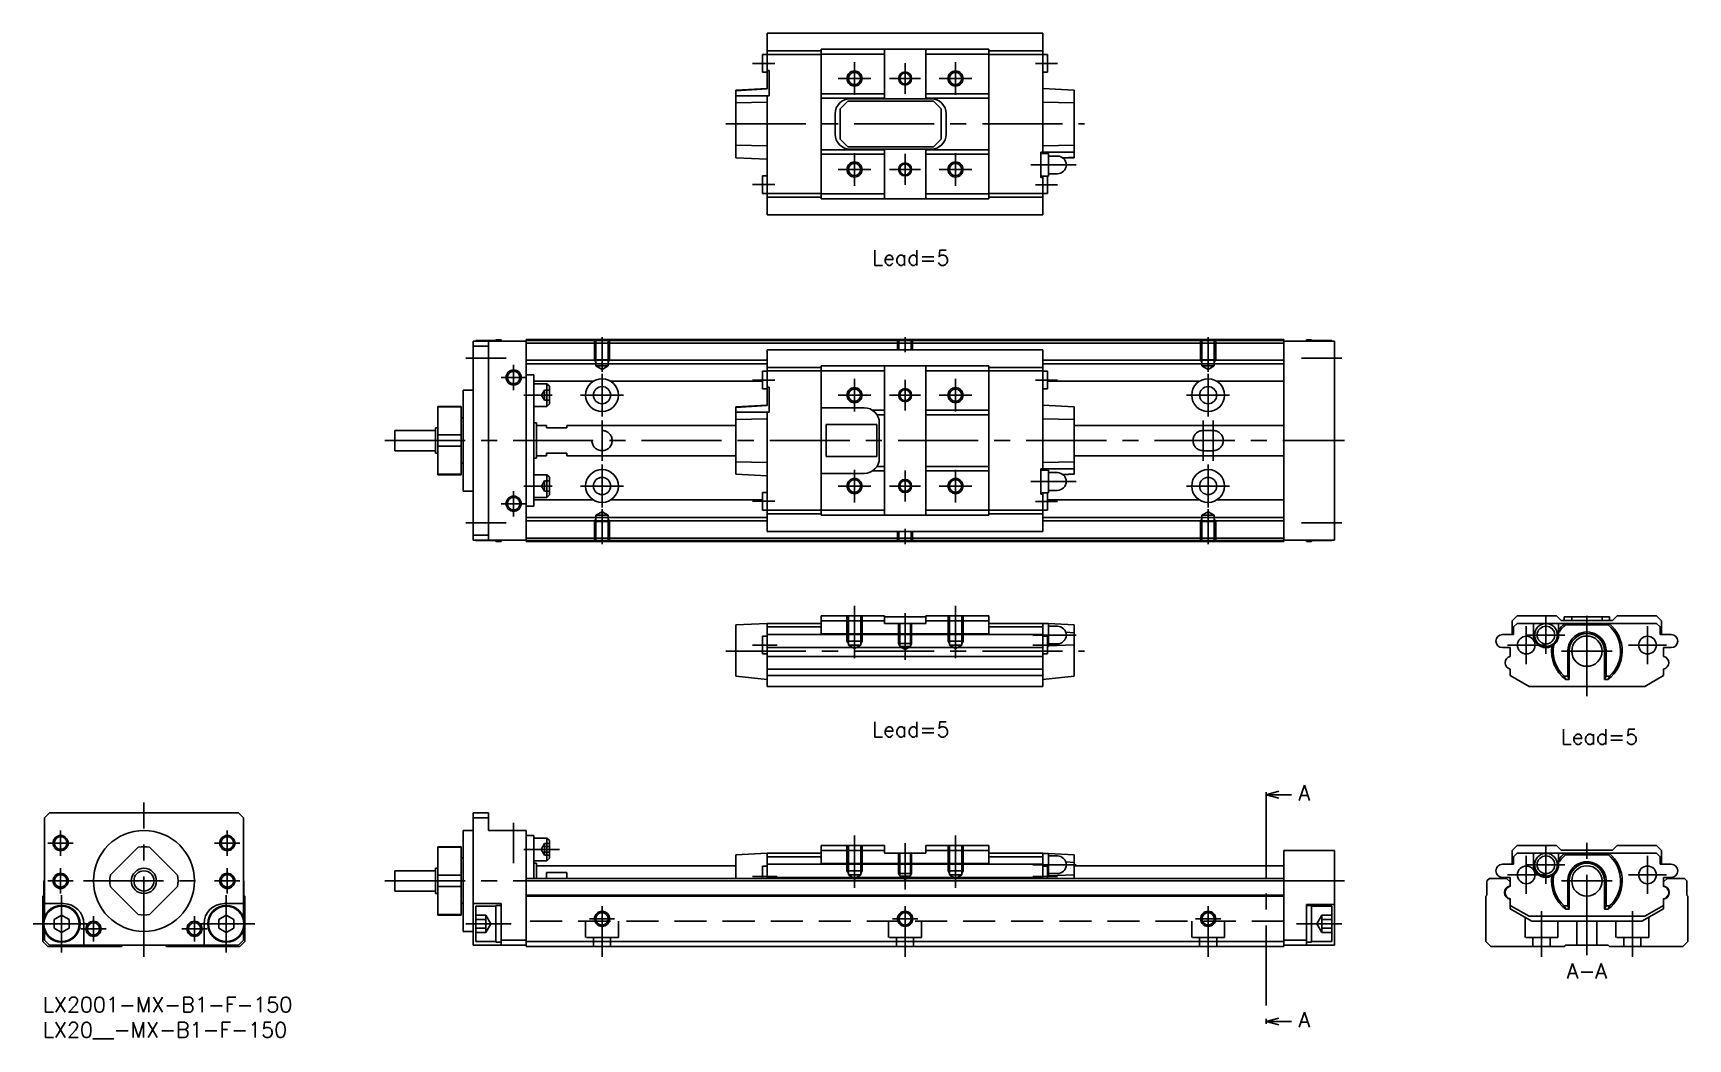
# Model space of a CAD drawing. Extents: x -2 to 326, y -8 to 191.
import ezdxf

# ---------------------------------------------------------------- set-up
doc = ezdxf.new("R2010")
doc.units = 0
doc.header["$LTSCALE"] = 0.5
doc.linetypes.add('CENTER', pattern=[50.8, 31.75, -6.35, 6.35, -6.35])
doc.linetypes.add('DASHED', pattern=[19.05, 12.7, -6.35])
for name, color, linetype in [('MSM_CENTER', 1, 'CENTER'), ('MSM_CONTINUOUS', 7, 'CONTINUOUS'), ('MSM_DASHED', 4, 'DASHED'), ('MSM_NARROW', 5, 'CONTINUOUS'), ('MSM_PART_NUMBER', 7, 'CONTINUOUS')]:
    doc.layers.add(name, color=color, linetype=linetype)
doc.styles.get("Standard").update_dxf_attribs({"font": 'txt.shx', "height": 1, "bigfont": 'bigfont.shx'})

# ---------------------------------------------------------------- blocks, each defined once
blk = doc.blocks.new('*U34')
at = {"layer": 'MSM_PART_NUMBER'}
blk.add_text('LX2001-MX-B1-F-150', height=3, dxfattribs=at).set_placement((0, -3))
blk = doc.blocks.new('*U35')
at = {"layer": 'MSM_PART_NUMBER'}
blk.add_text('LX20__-MX-B1-F-150', height=3, dxfattribs=at).set_placement((0, -8))

msp = doc.modelspace()

# ---------------------------------------------------------------- linework, layer by layer
at = {"layer": 'MSM_CENTER'}
for p, q in [((140.5, 184.9), (144.9, 184.9)), ((160.7, 178.67), (160.7, 185.13)), ((170.7, 178.84), (170.7, 184.96)), ((180.7, 178.67), (180.7, 185.13)), ((196.5, 184.9), (200.9, 184.9)), ((163.93, 181.9), (157.47, 181.9)), ((173.76, 181.9), (167.64, 181.9)), ((183.93, 181.9), (177.47, 181.9)), ((135.2, 172.9), (206.2, 172.9)), ((160.7, 160.67), (160.7, 167.13)), ((180.7, 160.67), (180.7, 167.13)), ((163.93, 163.9), (157.47, 163.9)), ((173.76, 163.9), (167.64, 163.9)), ((170.7, 160.84), (170.7, 166.96)), ((183.93, 163.9), (177.47, 163.9)), ((204.6, 164.8), (195.6, 164.8)), ((140.5, 160.9), (144.9, 160.9)), ((196.5, 160.85), (200.9, 160.85)), ((110.7, 130.7), (110.7, 123.79)), ((170.7, 130.7), (170.7, 127.7)), ((230.7, 130.7), (230.7, 123.79)), ((83.7, 126.5), (91.7, 126.5)), ((93.2, 120.2), (93.2, 125.2)), ((249.2, 126.5), (257.2, 126.5)), ((90.7, 122.7), (95.7, 122.7)), ((110.7, 114.95), (110.7, 123.45)), ((140.5, 122.2), (144.9, 122.2)), ((160.7, 115.97), (160.7, 122.43)), ((170.7, 116.14), (170.7, 122.26)), ((180.7, 115.97), (180.7, 122.43)), ((196.5, 122.2), (200.9, 122.2)), ((230.7, 114.95), (230.7, 123.45)), ((95.2, 119.2), (100.8, 119.2)), ((106.45, 119.2), (114.95, 119.2)), ((163.93, 119.2), (157.47, 119.2)), ((173.76, 119.2), (167.64, 119.2)), ((183.93, 119.2), (177.47, 119.2)), ((226.45, 119.2), (234.95, 119.2)), ((110.7, 114.2), (110.7, 106.2)), ((229.7, 114.2), (229.7, 106.2)), ((231.7, 114.2), (231.7, 106.2)), ((67.7, 110.2), (257.7, 110.2)), ((110.7, 96.95), (110.7, 105.45)), ((230.7, 96.95), (230.7, 105.45)), ((160.7, 97.97), (160.7, 104.43)), ((170.7, 98.14), (170.7, 104.26)), ((180.7, 97.97), (180.7, 104.43)), ((204.6, 102.1), (195.6, 102.1)), ((93.2, 95.2), (93.2, 100.2)), ((95.2, 101.2), (100.8, 101.2)), ((106.45, 101.2), (114.95, 101.2)), ((163.93, 101.2), (157.47, 101.2)), ((173.76, 101.2), (167.64, 101.2)), ((183.93, 101.2), (177.47, 101.2)), ((226.45, 101.2), (234.95, 101.2)), ((90.7, 97.7), (95.7, 97.7)), ((110.7, 96.61), (110.7, 89.7)), ((140.5, 98.2), (144.9, 98.2)), ((196.5, 98.15), (200.9, 98.15)), ((230.7, 96.61), (230.7, 89.7)), ((83.7, 93.9), (91.7, 93.9)), ((170.7, 92.7), (170.7, 89.7)), ((249.2, 93.9), (257.2, 93.9)), ((160.7, 77.5), (160.7, 67.1)), ((170.7, 76), (170.7, 66.8)), ((180.7, 77.5), (180.7, 67.1)), ((297.6, 67.95), (297.6, 75.45)), ((305.7, 59.6), (305.7, 77.4)), ((293.7, 65.95), (293.7, 73.45)), ((317.7, 65.95), (317.7, 73.45)), ((140.5, 69.7), (145.4, 69.7)), ((204.6, 71.7), (196, 71.7)), ((196, 69.7), (200.9, 69.7)), ((289.95, 69.7), (297.45, 69.7)), ((293.85, 71.7), (301.35, 71.7)), ((313.95, 69.7), (321.45, 69.7)), ((135.2, 68.5), (206.2, 68.5)), ((300.7, 68.5), (310.7, 68.5)), ((242.2, 39.58), (242.2, -4.33)), ((20, 8), (20, 38.5)), ((3.5, 28), (3.5, 33)), ((36.5, 28), (36.5, 33)), ((93.2, 34.5), (93.2, 26.5)), ((1, 30.5), (6, 30.5)), ((34, 30.5), (39, 30.5)), ((160.7, 32), (160.7, 21.6)), ((170.7, 30.5), (170.7, 21.3)), ((180.7, 32), (180.7, 21.6)), ((297.6, 22.45), (297.6, 29.95)), ((305.7, 8.3), (305.7, 31.1)), ((95.2, 29.25), (102.3, 29.25)), ((293.7, 20.45), (293.7, 27.95)), ((317.7, 20.45), (317.7, 27.95)), ((1, 23), (6, 23)), ((3.5, 20.5), (3.5, 25.5)), ((8, 23), (32, 23)), ((34, 23), (39, 23)), ((36.5, 20.5), (36.5, 25.5)), ((67.7, 23), (257.7, 23)), ((140.5, 23.88), (145.4, 23.88)), ((204.6, 26.2), (196, 26.2)), ((196, 23.88), (200.9, 23.88)), ((289.95, 24.2), (297.45, 24.2)), ((293.85, 26.2), (301.35, 26.2)), ((300.7, 23), (310.7, 23)), ((313.95, 24.2), (321.45, 24.2)), ((3.7, 8.85), (3.7, 20.15)), ((36.3, 8.85), (36.3, 20.15)), ((110.7, 8), (110.7, 18)), ((170.7, 8), (170.7, 18)), ((230.7, 8), (230.7, 18)), ((296.7, 8), (296.7, 17)), ((314.7, 8), (314.7, 17)), ((-1.95, 14.5), (9.35, 14.5)), ((7.5, 13.5), (12.5, 13.5)), ((10, 11), (10, 16)), ((27.5, 13.5), (32.5, 13.5)), ((30, 11), (30, 16)), ((30.65, 14.5), (41.95, 14.5)), ((92.7, 14.5), (83.7, 14.5)), ((108.2, 15.5), (113.2, 15.5)), ((168.2, 15.5), (173.2, 15.5)), ((228.2, 15.5), (233.2, 15.5)), ((248.2, 14.5), (257.2, 14.5))]:
    msp.add_line(p, q, dxfattribs=at)
at = {"layer": 'MSM_CONTINUOUS'}
for p, q in [((143.4, 190.9), (143.4, 179.83)), ((198, 190.9), (143.4, 190.9)), ((198, 190.9), (198, 167.3)), ((154.1, 187.4), (143.4, 187.4)), ((187.3, 187.7), (154.1, 187.7)), ((154.1, 187.7), (154.1, 158.1)), ((166.6, 177.9), (166.6, 187.7)), ((174.8, 187.7), (174.8, 177.9)), ((187.3, 187.7), (187.3, 158.1)), ((198, 187.4), (187.3, 187.4)), ((142.5, 186.65), (142.5, 183.15)), ((143.4, 186.65), (142.5, 186.65)), ((154.1, 186.69), (143.4, 186.69)), ((143.8, 183.5), (143.4, 183.5)), ((143.8, 183.5), (143.8, 178.5)), ((166.6, 186.7), (154.1, 186.7)), ((187.3, 186.7), (174.8, 186.7)), ((198, 186.69), (187.3, 186.69)), ((198.9, 186.65), (198, 186.65)), ((198.9, 186.65), (198.9, 183.15)), ((142.5, 183.15), (143.4, 183.15)), ((198, 183.15), (198.9, 183.15)), ((143.4, 179.9), (137.2, 179.58)), ((143.4, 179.83), (137.2, 179.46)), ((137.2, 166.22), (137.2, 179.58)), ((137.2, 178.5), (143.8, 178.5)), ((143.4, 177.23), (137.2, 177.09)), ((143.4, 178.5), (143.4, 154.9)), ((166.6, 178.9), (154.1, 178.9)), ((166.6, 178), (154.1, 178)), ((159.35, 177.4), (157.85, 175.9)), ((176.35, 177.4), (159.35, 177.4)), ((159.85, 177.9), (175.85, 177.9)), ((187.3, 178.9), (174.8, 178.9)), ((187.3, 178), (174.8, 178)), ((177.85, 175.9), (176.35, 177.4)), ((204.2, 179.58), (198, 179.9)), ((204.2, 177.09), (198, 177.23)), ((204.2, 179.58), (204.2, 166.22)), ((156.85, 170.9), (156.85, 174.9)), ((157.85, 175.9), (157.85, 169.9)), ((177.85, 169.9), (177.85, 175.9)), ((178.85, 174.9), (178.85, 170.9)), ((137.2, 168.71), (143.4, 168.57)), ((166.6, 167.8), (154.1, 167.8)), ((157.85, 169.9), (159.35, 168.4)), ((159.35, 168.4), (176.35, 168.4)), ((175.85, 167.9), (159.85, 167.9)), ((166.6, 158.1), (166.6, 167.9)), ((174.8, 167.9), (174.8, 158.1)), ((187.3, 167.8), (174.8, 167.8)), ((176.35, 168.4), (177.85, 169.9)), ((204.2, 167.3), (197.6, 167.3)), ((197.6, 167.3), (197.6, 162.3)), ((198, 168.57), (204.2, 168.71)), ((137.2, 166.22), (143.4, 165.9)), ((166.6, 166.9), (154.1, 166.9)), ((187.3, 166.9), (174.8, 166.9)), ((199.1, 167.05), (197.6, 167.05)), ((199.1, 162.55), (199.1, 167.05)), ((200.85, 166.55), (199.1, 166.55)), ((201.9, 166.2), (204.2, 166.34)), ((202.01, 166.11), (204.2, 166.22)), ((142.5, 162.65), (142.5, 159.15)), ((143.4, 162.65), (142.5, 162.65)), ((197.6, 162.55), (199.1, 162.55)), ((198, 162.3), (197.6, 162.3)), ((198, 162.55), (198, 154.9)), ((198.9, 162.55), (198.9, 159.15)), ((199.1, 163.05), (200.85, 163.05)), ((142.5, 159.15), (143.4, 159.15)), ((154.1, 159.11), (143.4, 159.11)), ((154.1, 158.4), (143.4, 158.4)), ((166.6, 159.1), (154.1, 159.1)), ((187.3, 158.1), (154.1, 158.1)), ((187.3, 159.1), (174.8, 159.1)), ((198, 159.11), (187.3, 159.11)), ((198, 158.4), (187.3, 158.4)), ((198, 159.15), (198.9, 159.15)), ((143.4, 154.9), (198, 154.9)), ((95.7, 129.9), (85.2, 129.9)), ((85.2, 90.5), (85.2, 129.9)), ((85.2, 128.9), (88.2, 128.9)), ((85.7, 129.9), (85.7, 130)), ((85.7, 130), (89.7, 130)), ((88.2, 90.5), (88.2, 129.9)), ((89.7, 129.9), (89.7, 130.15)), ((89.7, 130.15), (90.7, 130.15)), ((90.7, 129.9), (90.7, 130.15)), ((245.7, 130.2), (95.7, 130.2)), ((95.7, 130.2), (95.7, 90.2)), ((245.7, 130), (95.7, 130)), ((245.7, 129.5), (95.7, 129.5)), ((143.4, 128.2), (143.4, 117.13)), ((198, 128.2), (143.4, 128.2)), ((198, 128.2), (198, 104.6)), ((245.7, 130.2), (245.7, 90.2)), ((255.7, 129.9), (245.7, 129.9)), ((250.2, 129.9), (250.2, 130.15)), ((250.2, 130.15), (251.2, 130.15)), ((251.2, 129.9), (251.2, 130.15)), ((251.2, 130), (255.2, 130)), ((255.2, 129.9), (255.2, 130)), ((255.7, 129.9), (255.7, 90.5)), ((143.4, 126.1), (95.7, 126.1)), ((143.4, 125.4), (95.7, 125.4)), ((154.1, 124.7), (143.4, 124.7)), ((187.3, 125), (154.1, 125)), ((154.1, 125), (154.1, 95.4)), ((166.6, 95.4), (166.6, 125)), ((174.8, 125), (174.8, 95.4)), ((187.3, 125), (187.3, 95.4)), ((198, 124.7), (187.3, 124.7)), ((245.7, 126.1), (198, 126.1)), ((245.7, 125.4), (198, 125.4)), ((97.2, 123.2), (95.7, 123.2)), ((97.2, 97.2), (97.2, 123.2)), ((108.95, 121.94), (97.2, 121.94)), ((99.8, 121.45), (97.2, 121.45)), ((99.8, 121.45), (99.8, 116.95)), ((100.3, 120.95), (99.8, 121.45)), ((142.5, 121.94), (112.45, 121.94)), ((142.5, 123.95), (142.5, 120.45)), ((143.4, 123.95), (142.5, 123.95)), ((154.1, 123.99), (143.4, 123.99)), ((166.6, 124), (154.1, 124)), ((187.3, 124), (174.8, 124)), ((198, 123.99), (187.3, 123.99)), ((198.9, 123.95), (198, 123.95)), ((198.9, 123.95), (198.9, 120.45)), ((228.95, 121.94), (198.9, 121.94)), ((245.7, 121.94), (232.45, 121.94)), ((85.2, 120.2), (83.2, 120.2)), ((83.2, 100.2), (83.2, 120.2)), ((100.3, 120.95), (100.3, 117.45)), ((142.5, 120.45), (143.4, 120.45)), ((143.8, 120.8), (143.4, 120.8)), ((143.8, 120.8), (143.8, 115.8)), ((198, 120.45), (198.9, 120.45)), ((82.8, 116.95), (78.2, 116.95)), ((78.2, 116.95), (78.2, 103.45)), ((78.2, 116.86), (82.8, 116.86)), ((82.8, 103.45), (82.8, 116.95)), ((83.2, 114.7), (82.8, 114.7)), ((97.2, 116.95), (99.8, 116.95)), ((99.8, 116.95), (100.3, 117.45)), ((143.4, 117.2), (137.2, 116.88)), ((143.4, 117.13), (137.2, 116.76)), ((137.2, 103.52), (137.2, 116.88)), ((143.8, 115.8), (137.2, 115.8)), ((143.4, 115.8), (143.4, 92.2)), ((162.6, 116.7), (154.1, 116.7)), ((166.6, 116.2), (164.26, 116.2)), ((166.6, 115.3), (165.14, 115.3)), ((187.3, 116.2), (174.8, 116.2)), ((187.3, 115.3), (174.8, 115.3)), ((204.2, 116.88), (198, 117.2)), ((204.2, 116.88), (204.2, 103.52)), ((69.7, 112.2), (69.7, 108.2)), ((77.7, 112.2), (69.7, 112.2)), ((77.7, 112.7), (77.7, 107.7)), ((78.2, 112.7), (77.7, 112.7)), ((97.7, 113.7), (97.2, 113.7)), ((97.7, 113.7), (97.7, 106.7)), ((99.7, 113.2), (97.7, 113.2)), ((99.7, 113.2), (99.7, 112.7)), ((103.7, 112.7), (99.7, 112.7)), ((103.7, 113.2), (103.7, 112.7)), ((137.2, 113.2), (103.7, 113.2)), ((143.4, 114.53), (137.2, 114.39)), ((155.1, 113.36), (155.1, 107.04)), ((165.1, 113.36), (155.1, 113.36)), ((165.1, 113.36), (165.1, 107.04)), ((165.6, 113.7), (165.6, 106.7)), ((204.2, 114.39), (198, 114.53)), ((245.7, 113.2), (204.2, 113.2)), ((69.7, 108.2), (77.7, 108.2)), ((78.2, 111.32), (82.8, 111.32)), ((78.2, 109.08), (82.8, 109.08)), ((77.7, 107.7), (78.2, 107.7)), ((82.8, 105.7), (83.2, 105.7)), ((97.2, 106.7), (97.7, 106.7)), ((97.7, 107.2), (99.7, 107.2)), ((99.7, 107.7), (103.7, 107.7)), ((99.7, 107.7), (99.7, 107.2)), ((103.7, 107.7), (103.7, 107.2)), ((103.7, 107.2), (137.2, 107.2)), ((137.2, 106.01), (143.4, 105.87)), ((155.1, 107.04), (165.1, 107.04)), ((166.6, 105.1), (165.14, 105.1)), ((187.3, 105.1), (174.8, 105.1)), ((198, 105.87), (204.2, 106.01)), ((204.2, 107.2), (245.7, 107.2)), ((78.2, 103.54), (82.8, 103.54)), ((78.2, 103.45), (82.8, 103.45)), ((99.8, 103.45), (97.2, 103.45)), ((100.3, 102.95), (99.8, 103.45)), ((99.8, 103.45), (99.8, 98.95)), ((100.3, 102.95), (100.3, 99.45)), ((137.2, 103.52), (143.4, 103.2)), ((154.1, 103.7), (162.6, 103.7)), ((166.6, 104.2), (164.26, 104.2)), ((187.3, 104.2), (174.8, 104.2)), ((204.2, 104.6), (197.6, 104.6)), ((197.6, 104.6), (197.6, 99.6)), ((199.1, 104.35), (197.6, 104.35)), ((199.1, 99.85), (199.1, 104.35)), ((200.85, 103.85), (199.1, 103.85)), ((201.9, 103.5), (204.2, 103.64)), ((202.01, 103.41), (204.2, 103.52)), ((83.2, 100.2), (85.2, 100.2)), ((97.2, 98.95), (99.8, 98.95)), ((108.95, 98.46), (97.2, 98.46)), ((99.8, 98.95), (100.3, 99.45)), ((142.5, 98.46), (112.45, 98.46)), ((142.5, 99.95), (142.5, 96.45)), ((143.4, 99.95), (142.5, 99.95)), ((197.6, 99.85), (199.1, 99.85)), ((198, 99.6), (197.6, 99.6)), ((198, 99.85), (198, 92.2)), ((198.9, 99.85), (198.9, 96.45)), ((228.95, 98.46), (198.9, 98.46)), ((199.1, 100.35), (200.85, 100.35)), ((245.7, 98.46), (232.45, 98.46)), ((97.2, 97.2), (95.7, 97.2)), ((142.5, 96.45), (143.4, 96.45)), ((154.1, 96.41), (143.4, 96.41)), ((154.1, 95.7), (143.4, 95.7)), ((166.6, 96.4), (154.1, 96.4)), ((187.3, 95.4), (154.1, 95.4)), ((187.3, 96.4), (174.8, 96.4)), ((198, 96.41), (187.3, 96.41)), ((198, 95.7), (187.3, 95.7)), ((198, 96.45), (198.9, 96.45)), ((143.4, 95), (95.7, 95)), ((143.4, 94.3), (95.7, 94.3)), ((143.4, 92.2), (198, 92.2)), ((245.7, 95), (198, 95)), ((245.7, 94.3), (198, 94.3)), ((85.2, 91.5), (88.2, 91.5)), ((95.7, 90.5), (85.2, 90.5)), ((85.7, 90.5), (85.7, 90.4)), ((85.7, 90.4), (89.7, 90.4)), ((89.7, 90.5), (89.7, 90.25)), ((89.7, 90.25), (90.7, 90.25)), ((90.7, 90.5), (90.7, 90.25)), ((245.7, 90.9), (95.7, 90.9)), ((245.7, 90.4), (95.7, 90.4)), ((245.7, 90.2), (95.7, 90.2)), ((255.7, 90.5), (245.7, 90.5)), ((250.2, 90.5), (250.2, 90.25)), ((250.2, 90.25), (251.2, 90.25)), ((251.2, 90.5), (251.2, 90.25)), ((251.2, 90.4), (255.2, 90.4)), ((255.2, 90.5), (255.2, 90.4)), ((166.6, 75.5), (154.1, 75.5)), ((154.1, 75.5), (154.1, 71.93)), ((166.6, 74), (166.6, 75.5)), ((187.3, 75.5), (174.8, 75.5)), ((174.8, 75.5), (174.8, 74)), ((187.3, 75.5), (187.3, 71.93)), ((291.9, 75.5), (290.9, 74.5)), ((299.7, 75.5), (291.9, 75.5)), ((300.6, 74.6), (299.7, 75.5)), ((311.7, 75.5), (310.8, 74.6)), ((319.5, 75.5), (311.7, 75.5)), ((320.5, 74.5), (319.5, 75.5)), ((137.2, 73.7), (143.4, 74)), ((137.2, 63.54), (137.2, 73.7)), ((154.1, 74), (143.4, 74)), ((143.4, 74), (143.4, 61.5)), ((154.1, 73.29), (143.4, 73.29)), ((166.6, 74.5), (154.1, 74.5)), ((166.6, 75.3), (174.8, 75.3)), ((166.6, 74), (174.8, 74)), ((187.3, 74.5), (174.8, 74.5)), ((198, 74), (187.3, 74)), ((198, 73.29), (187.3, 73.29)), ((198, 74), (199.02, 73.95)), ((198, 74), (198, 61.5)), ((199.1, 73.95), (198, 73.95)), ((199.1, 73.95), (204.2, 73.7)), ((199.1, 69.45), (199.1, 73.95)), ((200.85, 73.45), (199.1, 73.45)), ((204.2, 72.13), (202.5, 72.29)), ((204.2, 73.7), (204.2, 63.54)), ((290.9, 74.5), (290.9, 71.93)), ((291.91, 74), (291.2, 73.29)), ((291.2, 73.29), (291.2, 71.8)), ((319.49, 74), (291.91, 74)), ((295.1, 71.7), (295.1, 74)), ((300.1, 74), (300.1, 71.7)), ((310.8, 74.6), (300.6, 74.6)), ((301.2, 74.6), (301.2, 75.3)), ((301.2, 75.3), (310.2, 75.3)), ((301.37, 74), (301.51, 73.7)), ((309.89, 73.7), (301.51, 73.7)), ((302.7, 74.6), (302.7, 75.3)), ((308.7, 74.6), (308.7, 75.3)), ((309.89, 73.7), (310.03, 74)), ((310.2, 74.6), (310.2, 75.3)), ((320.2, 73.29), (319.49, 74)), ((320.2, 71.8), (320.2, 73.29)), ((320.5, 71.93), (320.5, 74.5)), ((143.4, 71.45), (142.5, 71.45)), ((142.5, 71.45), (142.5, 67.95)), ((198, 71.8), (143.4, 71.8)), ((198, 69.2), (143.4, 69.2)), ((187.3, 71.93), (154.1, 71.93)), ((198.9, 71.45), (198, 71.45)), ((198.9, 71.45), (198.9, 67.95)), ((198.9, 69.45), (199.1, 69.45)), ((199.1, 69.95), (200.85, 69.95)), ((199.1, 69.53), (204.2, 69.73)), ((291.2, 71.8), (289, 71.8)), ((289, 69.2), (290.5, 69.2)), ((290.5, 69.2), (290.5, 67.46)), ((290.9, 71.93), (291.2, 71.93)), ((320.2, 71.93), (320.5, 71.93)), ((322.4, 71.8), (320.2, 71.8)), ((320.9, 67.46), (320.9, 69.2)), ((320.9, 69.2), (322.4, 69.2)), ((142.5, 67.95), (143.4, 67.95)), ((198, 67.46), (143.4, 67.46)), ((198, 67.95), (198.9, 67.95)), ((301.91, 68.18), (301.91, 63.54)), ((302.2, 68.5), (302.2, 62.88)), ((309.2, 68.5), (309.2, 62.88)), ((309.49, 63.54), (309.49, 68.18)), ((143.4, 62.88), (137.2, 63.54)), ((198, 64.94), (143.4, 64.94)), ((198, 63.66), (143.4, 63.66)), ((204.2, 63.54), (198, 62.88)), ((290.5, 64.94), (290.5, 63.66)), ((290.5, 63.66), (294.24, 61.5)), ((301.91, 63.54), (301.23, 63.54)), ((302.2, 62.88), (301.53, 62.88)), ((301.91, 63.54), (302.2, 62.88)), ((309.2, 62.88), (309.49, 63.54)), ((309.87, 62.88), (309.2, 62.88)), ((310.17, 63.54), (309.49, 63.54)), ((317.16, 61.5), (320.9, 63.66)), ((320.9, 63.66), (320.9, 64.94)), ((198, 61.5), (143.4, 61.5)), ((294.24, 61.5), (317.16, 61.5)), ((242.2, 40.08), (244.7, 40.75)), ((242.2, 40.58), (242.2, 39.58)), ((244.7, 39.41), (242.2, 40.08)), ((242.2, 40.08), (247.2, 40.08)), ((0.3, 35.5), (1.3, 36.5)), ((1.3, 36.5), (38.7, 36.5)), ((38.7, 36.5), (39.7, 35.5)), ((85.2, 10.3), (85.2, 36.5)), ((85.2, 36.5), (88.2, 36.5)), ((88.2, 33), (88.2, 36.5)), ((0.3, 15.83), (0.3, 35.5)), ((39.7, 15.83), (39.7, 35.5)), ((85.2, 33), (83.2, 33)), ((83.2, 13), (83.2, 33)), ((85.2, 35.5), (88.2, 35.5)), ((95.7, 33), (88.2, 33)), ((95.7, 33), (95.7, 10)), ((13.34, 24.12), (18.88, 29.66)), ((21.12, 29.66), (26.66, 24.12)), ((82.8, 29.75), (78.2, 29.75)), ((78.2, 29.75), (78.2, 16.25)), ((78.2, 29.66), (82.8, 29.66)), ((82.8, 16.25), (82.8, 29.75)), ((97.2, 32), (95.7, 32)), ((97.2, 23.5), (97.2, 32)), ((99.8, 31.5), (97.2, 31.5)), ((100.3, 31), (99.8, 31.5)), ((99.8, 31.5), (99.8, 27)), ((100.3, 31), (100.3, 27.5)), ((154.1, 30), (154.1, 26.43)), ((166.6, 30), (154.1, 30)), ((166.6, 28.5), (166.6, 30)), ((174.8, 28.5), (174.8, 30)), ((187.3, 30), (174.8, 30)), ((187.3, 30), (187.3, 26.43)), ((291.9, 30), (290.9, 29)), ((299.7, 30), (291.9, 30)), ((300.6, 29.1), (299.7, 30)), ((311.7, 30), (310.8, 29.1)), ((319.5, 30), (311.7, 30)), ((320.5, 29), (319.5, 30)), ((83.2, 27.5), (82.8, 27.5)), ((97.2, 27), (99.8, 27)), ((97.7, 26.5), (97.2, 26.5)), ((97.7, 26.5), (97.7, 23.5)), ((99.8, 27), (100.3, 27.5)), ((137.2, 28.2), (143.4, 28.5)), ((137.2, 23.5), (137.2, 28.2)), ((154.1, 28.5), (143.4, 28.5)), ((143.4, 28.5), (143.4, 23.5)), ((154.1, 27.79), (143.4, 27.79)), ((198, 26.3), (143.4, 26.3)), ((166.6, 29), (154.1, 29)), ((187.3, 26.43), (154.1, 26.43)), ((166.6, 28.5), (174.8, 28.5)), ((187.3, 29), (174.8, 29)), ((198, 28.5), (187.3, 28.5)), ((198, 27.79), (187.3, 27.79)), ((198, 28.5), (199.02, 28.45)), ((198, 28.5), (198, 23.5)), ((199.1, 28.45), (198, 28.45)), ((199.1, 28.45), (204.2, 28.2)), ((199.1, 23.95), (199.1, 28.45)), ((200.85, 27.95), (199.1, 27.95)), ((204.2, 26.63), (202.5, 26.79)), ((204.2, 28.2), (204.2, 23.5)), ((255.7, 29), (245.7, 29)), ((245.7, 29), (245.7, 10)), ((255.7, 29), (255.7, 10.3)), ((291.2, 26.3), (289, 26.3)), ((290.9, 29), (290.9, 26.43)), ((290.9, 26.43), (291.2, 26.43)), ((291.91, 28.5), (291.2, 27.79)), ((291.2, 27.79), (291.2, 26.3)), ((319.49, 28.5), (291.91, 28.5)), ((295.1, 26.2), (295.1, 28.5)), ((300.1, 28.5), (300.1, 26.2)), ((310.8, 29.1), (300.6, 29.1)), ((301.37, 28.5), (301.51, 28.2)), ((309.89, 28.2), (301.51, 28.2)), ((309.89, 28.2), (310.03, 28.5)), ((320.2, 27.79), (319.49, 28.5)), ((320.2, 26.3), (320.2, 27.79)), ((320.2, 26.43), (320.5, 26.43)), ((322.4, 26.3), (320.2, 26.3)), ((320.5, 26.43), (320.5, 29)), ((0.2, 23), (0.3, 23.1)), ((0.2, 20.2), (0.2, 23)), ((39.7, 23.1), (39.8, 23)), ((39.8, 23), (39.8, 20.2)), ((77.7, 25), (69.7, 25)), ((69.7, 25), (69.7, 21)), ((78.2, 25.5), (77.7, 25.5)), ((77.7, 25.5), (77.7, 20.5)), ((78.2, 24.12), (82.8, 24.12)), ((245.7, 23.5), (95.7, 23.5)), ((245.7, 23), (95.7, 23)), ((137.2, 26), (97.7, 26)), ((99.7, 24.66), (103.7, 24.66)), ((99.7, 24.66), (99.7, 23.5)), ((103.7, 24.66), (103.7, 23.5)), ((143.4, 25.95), (142.5, 25.95)), ((142.5, 25.95), (142.5, 23.5)), ((198, 23.7), (143.4, 23.7)), ((198.9, 25.95), (198, 25.95)), ((198.9, 25.95), (198.9, 23.5)), ((198.9, 23.95), (199.1, 23.95)), ((199.1, 24.45), (200.85, 24.45)), ((199.1, 24.03), (204.2, 24.23)), ((245.7, 26), (204.2, 26)), ((285.9, 23), (286.4, 23.5)), ((285.9, 20.2), (285.9, 23)), ((286.4, 23.5), (289.8, 23.5)), ((289, 23.7), (290.5, 23.7)), ((289.8, 23.5), (290.5, 22.8)), ((290.5, 23.7), (290.5, 21.96)), ((302.2, 23), (302.2, 17.38)), ((309.2, 23), (309.2, 17.38)), ((320.9, 23.7), (322.4, 23.7)), ((320.9, 21.96), (320.9, 23.7)), ((320.9, 22.8), (321.6, 23.5)), ((321.6, 23.5), (325, 23.5)), ((325, 23.5), (325.5, 23)), ((325.5, 23), (325.5, 20.2)), ((0, 20), (0.2, 20.2)), ((0, 11), (0, 20)), ((18.88, 16.34), (13.34, 21.88)), ((26.66, 21.88), (21.12, 16.34)), ((39.8, 20.2), (40, 20)), ((40, 20), (40, 11)), ((69.7, 21), (77.7, 21)), ((77.7, 20.5), (78.2, 20.5)), ((78.2, 21.88), (82.8, 21.88)), ((245.7, 20.2), (95.7, 20.2)), ((245.7, 20), (95.7, 20)), ((285.7, 20), (285.9, 20.2)), ((285.7, 11), (285.7, 20)), ((301.91, 22.68), (301.91, 18.04)), ((309.49, 18.04), (309.49, 22.68)), ((325.5, 20.2), (325.7, 20)), ((325.7, 20), (325.7, 11)), ((0.3, 18.5), (4.1, 18.5)), ((35.9, 18.5), (39.7, 18.5)), ((82.8, 18.5), (83.2, 18.5)), ((90.7, 18.5), (85.2, 18.5)), ((85.7, 18), (85.7, 11)), ((89.7, 18), (85.7, 18)), ((89.7, 18.15), (89.7, 10.85)), ((90.7, 18.15), (89.7, 18.15)), ((90.7, 10.3), (90.7, 18.5)), ((255.7, 18.3), (250.2, 18.3)), ((250.2, 18.3), (250.2, 10.3)), ((251.2, 18.15), (250.2, 18.15)), ((251.2, 18.15), (251.2, 10.85)), ((255.2, 18), (251.2, 18)), ((255.2, 18), (255.2, 11)), ((290.5, 19.44), (290.5, 17.5)), ((290.5, 18.16), (294.24, 16)), ((290.5, 17.5), (294.83, 15)), ((301.91, 18.04), (301.23, 18.04)), ((302.2, 17.38), (301.53, 17.38)), ((301.91, 18.04), (302.2, 17.38)), ((309.2, 17.38), (309.49, 18.04)), ((309.87, 17.38), (309.2, 17.38)), ((310.17, 18.04), (309.49, 18.04)), ((316.57, 15), (320.9, 17.5)), ((317.16, 16), (320.9, 18.16)), ((320.9, 17.5), (320.9, 19.44)), ((0.3, 11.3), (0.3, 13.17)), ((3.7, 16.23), (2.2, 15.37)), ((2.2, 15.37), (2.2, 13.63)), ((2.2, 13.63), (3.7, 12.77)), ((5.2, 15.37), (3.7, 16.23)), ((3.7, 12.77), (5.2, 13.63)), ((5.2, 13.63), (5.2, 15.37)), ((8.1, 14.5), (8.1, 10.3)), ((31.9, 10.3), (31.9, 14.5)), ((36.3, 16.23), (34.8, 15.37)), ((34.8, 15.37), (34.8, 13.63)), ((34.8, 13.63), (36.3, 12.77)), ((37.8, 15.37), (36.3, 16.23)), ((36.3, 12.77), (37.8, 13.63)), ((37.8, 13.63), (37.8, 15.37)), ((39.7, 11.3), (39.7, 13.17)), ((78.2, 16.34), (82.8, 16.34)), ((78.2, 16.25), (82.8, 16.25)), ((294.24, 16), (317.16, 16)), ((294.83, 15), (316.57, 15)), ((1, 10), (0, 11)), ((0.3, 11.3), (1.3, 10.3)), ((15.5, 10), (1, 10)), ((38.7, 10.3), (1.3, 10.3)), ((15.8, 10.3), (15.5, 10)), ((24.5, 10), (24.2, 10.3)), ((39, 10), (24.5, 10)), ((38.7, 10.3), (39.7, 11.3)), ((40, 11), (39, 10)), ((83.2, 13), (85.2, 13)), ((95.7, 10.3), (85.2, 10.3)), ((85.7, 11), (89.7, 11)), ((89.7, 10.85), (90.7, 10.85)), ((90.7, 11.3), (95.7, 11.3)), ((245.7, 11), (95.7, 11)), ((245.7, 10), (95.7, 10)), ((250.2, 11.3), (245.7, 11.3)), ((255.7, 10.3), (245.7, 10.3)), ((250.2, 10.85), (251.2, 10.85)), ((251.2, 11), (255.2, 11)), ((286.7, 10), (285.7, 11)), ((301.2, 10), (286.7, 10)), ((301.5, 10.3), (301.2, 10)), ((309.9, 10.3), (301.5, 10.3)), ((310.2, 10), (309.9, 10.3)), ((324.7, 10), (310.2, 10)), ((325.7, 11), (324.7, 10)), ((242.2, -4.83), (244.7, -4.16)), ((242.2, -4.33), (242.2, -5.33)), ((244.7, -5.5), (242.2, -4.83)), ((242.2, -4.83), (247.2, -4.83))]:
    msp.add_line(p, q, dxfattribs=at)
for centre, radius in [((160.7, 181.9), 1.23), ((170.7, 181.9), 1.06), ((180.7, 181.9), 1.23), ((160.7, 163.9), 1.23), ((170.7, 163.9), 1.06), ((180.7, 163.9), 1.23), ((93.2, 122.7), 1.23), ((110.7, 119.2), 3.25), ((230.7, 119.2), 3.25), ((110.7, 119.2), 1.7), ((160.7, 119.2), 1.23), ((170.7, 119.2), 1.06), ((180.7, 119.2), 1.23), ((230.7, 119.2), 1.7), ((110.7, 101.2), 3.25), ((110.7, 101.2), 1.7), ((160.7, 101.2), 1.23), ((170.7, 101.2), 1.06), ((180.7, 101.2), 1.23), ((230.7, 101.2), 3.25), ((230.7, 101.2), 1.7), ((93.2, 97.7), 1.23), ((297.6, 71.7), 2.25), ((297.6, 71.7), 1.75), ((293.7, 69.7), 1.75), ((305.7, 68.5), 3), ((317.7, 69.7), 1.75), ((20, 23), 10), ((3.5, 30.5), 1.23), ((36.5, 30.5), 1.23), ((297.6, 26.2), 2.25), ((297.6, 26.2), 1.75), ((3.5, 23), 1.23), ((20, 23), 2.5), ((20, 23), 2), ((36.5, 23), 1.23), ((293.7, 24.2), 1.75), ((305.7, 23), 3), ((317.7, 24.2), 1.75), ((3.7, 14.5), 3.65), ((3.7, 14.5), 3.5), ((36.3, 14.5), 3.65), ((36.3, 14.5), 3.5), ((110.7, 15.5), 1.23), ((170.7, 15.5), 1.23), ((230.7, 15.5), 1.23), ((10, 13.5), 1.23), ((30, 13.5), 1.23)]:
    msp.add_circle(centre, radius, dxfattribs=at)
for centre, radius, start, end in [((159.85, 174.9), 3, 90, 180), ((175.85, 174.9), 3, 0, 90), ((159.85, 170.9), 3, 180, 270), ((175.85, 170.9), 3, 270, 0), ((200.85, 164.8), 1.75, 270, 90), ((162.6, 113.7), 3, 0, 90), ((162.6, 106.7), 3, 270, 0), ((200.85, 102.1), 1.75, 270, 90), ((200.85, 71.7), 1.75, 270, 90), ((305.7, 68.5), 7, 128.2132, 143.1301), ((305.7, 68.5), 6.68, 128.8735, 147.0286), ((305.7, 68.5), 3.8, 355.1074, 184.8926), ((305.7, 68.5), 7, 306.5962, 51.7868), ((305.7, 68.5), 6.68, 312.0402, 51.1265), ((289, 70.5), 1.3, 90, 270), ((297.6, 71.7), 2.5, 180, 0), ((305.7, 68.5), 7, 171.8617, 233.4038), ((305.7, 68.5), 6.68, 169.3812, 227.9598), ((305.7, 68.5), 3.5, 0, 180), ((322.4, 70.5), 1.3, 270, 90), ((290.8, 66.2), 1.3, 103.3424, 256.6576), ((320.6, 66.2), 1.3, 283.3424, 76.6576), ((306.77, 65.63), 5.92, 200.6125, 207.6426), ((299.51, 67.92), 11.52, 334.0671, 337.6778), ((20, 23), 6.75, 80.4309, 99.5691), ((200.85, 26.2), 1.75, 270, 90), ((289, 25), 1.3, 90, 270), ((305.7, 23), 7, 128.2132, 143.1301), ((305.7, 23), 6.68, 128.8735, 147.0286), ((305.7, 23), 3.8, 355.1074, 184.8926), ((305.7, 23), 3.5, 0, 180), ((305.7, 23), 7, 306.5962, 51.7868), ((305.7, 23), 6.68, 312.0402, 51.1265), ((322.4, 25), 1.3, 270, 90), ((20, 23), 6.75, 170.4309, 189.5691), ((20, 23), 6.75, 350.4309, 9.5691), ((297.6, 26.2), 2.5, 180, 0), ((305.7, 23), 7, 171.8617, 233.4038), ((305.7, 23), 6.68, 169.3812, 227.9598), ((290.7, 20.7), 1.32, 98.7147, 261.2853), ((290.8, 20.7), 1.3, 103.3424, 256.6576), ((320.7, 20.7), 1.32, 278.7147, 81.2853), ((320.6, 20.7), 1.3, 283.3424, 76.6576), ((4.1, 14.5), 4, 0, 90), ((35.9, 14.5), 4, 90, 180), ((306.77, 20.13), 5.92, 200.6125, 207.6426), ((299.51, 22.42), 11.52, 334.0671, 337.6778), ((20, 23), 6.75, 260.4309, 279.5691)]:
    msp.add_arc(centre, radius, start, end, dxfattribs=at)
at = {"layer": 'MSM_DASHED'}
for p, q in [((109.2, 130.2), (109.2, 126.2)), ((109.47, 130.2), (109.47, 125)), ((111.93, 125), (111.93, 130.2)), ((112.2, 130.2), (112.2, 126.2)), ((169.2, 130.2), (169.2, 128.2)), ((169.47, 130.2), (169.47, 128.2)), ((171.93, 128.2), (171.93, 130.2)), ((172.2, 130.2), (172.2, 128.2)), ((229.2, 130.2), (229.2, 126.2)), ((229.47, 130.2), (229.47, 125)), ((231.93, 125), (231.93, 130.2)), ((232.2, 130.2), (232.2, 126.2)), ((109.2, 126.2), (112.2, 126.2)), ((109.2, 126.2), (109.47, 125.73)), ((109.47, 125), (111.93, 125)), ((109.47, 125), (110.7, 124.29)), ((110.7, 124.29), (111.93, 125)), ((112.2, 126.2), (111.93, 125.73)), ((229.2, 126.2), (232.2, 126.2)), ((229.2, 126.2), (229.47, 125.73)), ((229.47, 125), (231.93, 125)), ((229.47, 125), (230.7, 124.29)), ((230.7, 124.29), (231.93, 125)), ((232.2, 126.2), (231.93, 125.73)), ((99.3, 120.2), (98.72, 119.2)), ((99.3, 118.2), (98.72, 119.2)), ((99.3, 120.2), (100.3, 120.2)), ((99.3, 120.2), (99.3, 118.2)), ((99.3, 119.2), (100.3, 119.2)), ((99.3, 118.2), (100.3, 118.2)), ((231.7, 112.2), (229.7, 112.2)), ((229.7, 108.2), (231.7, 108.2)), ((99.3, 102.2), (98.72, 101.2)), ((99.3, 102.2), (100.3, 102.2)), ((99.3, 102.2), (99.3, 100.2)), ((99.3, 100.2), (98.72, 101.2)), ((99.3, 101.2), (100.3, 101.2)), ((99.3, 100.2), (100.3, 100.2)), ((110.7, 96.11), (109.47, 95.4)), ((111.93, 95.4), (109.47, 95.4)), ((109.47, 95.4), (109.47, 90.2)), ((111.93, 95.4), (110.7, 96.11)), ((111.93, 90.2), (111.93, 95.4)), ((230.7, 96.11), (229.47, 95.4)), ((229.47, 95.4), (229.47, 90.2)), ((231.93, 95.4), (229.47, 95.4)), ((231.93, 95.4), (230.7, 96.11)), ((231.93, 90.2), (231.93, 95.4)), ((109.2, 94.2), (109.47, 94.67)), ((112.2, 94.2), (109.2, 94.2)), ((109.2, 90.2), (109.2, 94.2)), ((112.2, 94.2), (111.93, 94.67)), ((112.2, 90.2), (112.2, 94.2)), ((169.2, 90.2), (169.2, 92.2)), ((169.47, 92.2), (169.47, 90.2)), ((171.93, 90.2), (171.93, 92.2)), ((172.2, 90.2), (172.2, 92.2)), ((229.2, 94.2), (229.47, 94.67)), ((232.2, 94.2), (229.2, 94.2)), ((229.2, 90.2), (229.2, 94.2)), ((232.2, 94.2), (231.93, 94.67)), ((232.2, 90.2), (232.2, 94.2)), ((159.2, 75.5), (159.2, 70.5)), ((159.47, 75.5), (159.47, 69.71)), ((161.93, 75.5), (161.93, 69.71)), ((162.2, 75.5), (162.2, 70.5)), ((179.2, 75.5), (179.2, 70.5)), ((179.47, 75.5), (179.47, 69.71)), ((181.93, 75.5), (181.93, 69.71)), ((182.2, 75.5), (182.2, 70.5)), ((169.4, 74), (169.4, 70)), ((169.64, 74), (169.64, 69.41)), ((171.76, 74), (171.76, 69.41)), ((172, 74), (172, 70)), ((159.2, 70.5), (162.2, 70.5)), ((159.2, 70.5), (159.47, 70.03)), ((159.47, 69.71), (161.93, 69.71)), ((159.47, 69.71), (160.7, 69)), ((161.93, 69.71), (160.7, 69)), ((162.2, 70.5), (161.93, 70.03)), ((169.4, 70), (172, 70)), ((169.4, 70), (169.64, 69.58)), ((169.64, 69.41), (171.76, 69.41)), ((169.64, 69.41), (170.7, 68.8)), ((171.76, 69.41), (170.7, 68.8)), ((172, 70), (171.76, 69.58)), ((179.2, 70.5), (182.2, 70.5)), ((179.2, 70.5), (179.47, 70.03)), ((179.47, 69.71), (181.93, 69.71)), ((179.47, 69.71), (180.7, 69)), ((181.93, 69.71), (180.7, 69)), ((182.2, 70.5), (181.93, 70.03)), ((99.3, 30.4), (98.63, 29.25)), ((99.3, 30.4), (100.3, 30.4)), ((99.3, 30.4), (99.3, 28.1)), ((99.3, 29.83), (100.3, 29.83)), ((159.2, 30), (159.2, 25)), ((159.47, 30), (159.47, 24.21)), ((161.93, 30), (161.93, 24.21)), ((162.2, 30), (162.2, 25)), ((179.2, 30), (179.2, 25)), ((179.47, 30), (179.47, 24.21)), ((181.93, 30), (181.93, 24.21)), ((182.2, 30), (182.2, 25)), ((99.3, 28.1), (98.63, 29.25)), ((99.3, 28.67), (100.3, 28.67)), ((99.3, 28.1), (100.3, 28.1)), ((169.4, 28.5), (169.4, 24.5)), ((169.64, 28.5), (169.64, 23.91)), ((171.76, 28.5), (171.76, 23.91)), ((172, 28.5), (172, 24.5)), ((159.2, 25), (162.2, 25)), ((159.2, 25), (159.47, 24.53)), ((159.47, 24.21), (161.93, 24.21)), ((159.47, 24.21), (160.7, 23.5)), ((161.93, 24.21), (160.7, 23.5)), ((162.2, 25), (161.93, 24.53)), ((169.4, 24.5), (172, 24.5)), ((169.4, 24.5), (169.64, 24.08)), ((169.64, 23.91), (171.76, 23.91)), ((169.64, 23.91), (170.7, 23.3)), ((171.76, 23.91), (170.7, 23.3)), ((172, 24.5), (171.76, 24.08)), ((179.2, 25), (182.2, 25)), ((179.2, 25), (179.47, 24.53)), ((179.47, 24.21), (181.93, 24.21)), ((179.47, 24.21), (180.7, 23.5)), ((181.93, 24.21), (180.7, 23.5)), ((182.2, 25), (181.93, 24.53)), ((87.7, 16.23), (85.7, 16.23)), ((87.7, 15.37), (85.7, 15.37)), ((87.7, 13.63), (85.7, 13.63)), ((87.7, 12.77), (87.7, 16.23)), ((87.7, 16.23), (88.7, 14.5)), ((87.7, 12.77), (88.7, 14.5)), ((245.7, 15), (95.7, 15)), ((107.45, 15), (107.45, 11.8)), ((113.95, 11.8), (113.95, 15)), ((167.45, 15), (167.45, 11.8)), ((173.95, 11.8), (173.95, 15)), ((227.45, 15), (227.45, 11.8)), ((233.95, 11.8), (233.95, 15)), ((253.2, 16.23), (252.2, 14.5)), ((253.2, 12.77), (252.2, 14.5)), ((253.2, 16.23), (255.2, 16.23)), ((253.2, 16.23), (253.2, 12.77)), ((253.2, 15.37), (255.2, 15.37)), ((253.2, 13.63), (255.2, 13.63)), ((293.45, 15.8), (293.45, 11.8)), ((299.95, 11.8), (299.95, 15)), ((303.7, 15), (303.7, 10.3)), ((307.7, 15), (307.7, 10.3)), ((311.45, 15), (311.45, 11.8)), ((317.95, 11.8), (317.95, 15.8)), ((87.7, 12.77), (85.7, 12.77)), ((113.95, 11.8), (107.45, 11.8)), ((109, 11.8), (109, 10)), ((112.4, 10), (112.4, 11.8)), ((173.95, 11.8), (167.45, 11.8)), ((169, 11.8), (169, 10)), ((172.4, 10), (172.4, 11.8)), ((233.95, 11.8), (227.45, 11.8)), ((229, 11.8), (229, 10)), ((232.4, 10), (232.4, 11.8)), ((253.2, 12.77), (255.2, 12.77)), ((299.95, 11.8), (293.45, 11.8)), ((295, 11.8), (295, 10)), ((298.4, 10), (298.4, 11.8)), ((317.95, 11.8), (311.45, 11.8)), ((313, 11.8), (313, 10)), ((316.4, 10), (316.4, 11.8))]:
    msp.add_line(p, q, dxfattribs=at)
msp.add_circle((110.7, 110.2), 2, dxfattribs=at)
for centre, start, end in [((229.7, 110.2), 90, 270), ((231.7, 110.2), 270, 90)]:
    msp.add_arc(centre, 2, start, end, dxfattribs=at)
at = {"layer": 'MSM_NARROW'}
for centre, radius in [((160.7, 181.9), 1.5), ((170.7, 181.9), 1.3), ((180.7, 181.9), 1.5), ((160.7, 163.9), 1.5), ((170.7, 163.9), 1.3), ((180.7, 163.9), 1.5), ((93.2, 122.7), 1.5), ((160.7, 119.2), 1.5), ((170.7, 119.2), 1.3), ((180.7, 119.2), 1.5), ((160.7, 101.2), 1.5), ((170.7, 101.2), 1.3), ((180.7, 101.2), 1.5), ((93.2, 97.7), 1.5), ((3.5, 30.5), 1.5), ((36.5, 30.5), 1.5), ((3.5, 23), 1.5), ((36.5, 23), 1.5), ((110.7, 15.5), 1.5), ((170.7, 15.5), 1.5), ((230.7, 15.5), 1.5), ((10, 13.5), 1.5), ((30, 13.5), 1.5)]:
    msp.add_circle(centre, radius, dxfattribs=at)

# ---------------------------------------------------------------- block references
at = {"layer": 'MSM_CONTINUOUS'}
for name in ['*U34', '*U35']:
    msp.add_blockref(name, (0, 0), dxfattribs=at)

# ---------------------------------------------------------------- texts
at = {"layer": 'MSM_PART_NUMBER'}
for s, p in [('Lead=5', (164.18, 144.9)), ('Lead=5', (164.18, 51.5)), ('Lead=5', (300.55, 50.04)), ('A', (248.62, 38.95)), ('A-A', (301.71, 3.66)), ('A', (248.62, -5.96))]:
    msp.add_text(s, height=3, dxfattribs=at).set_placement(p)

doc.saveas('drawing.dxf')
